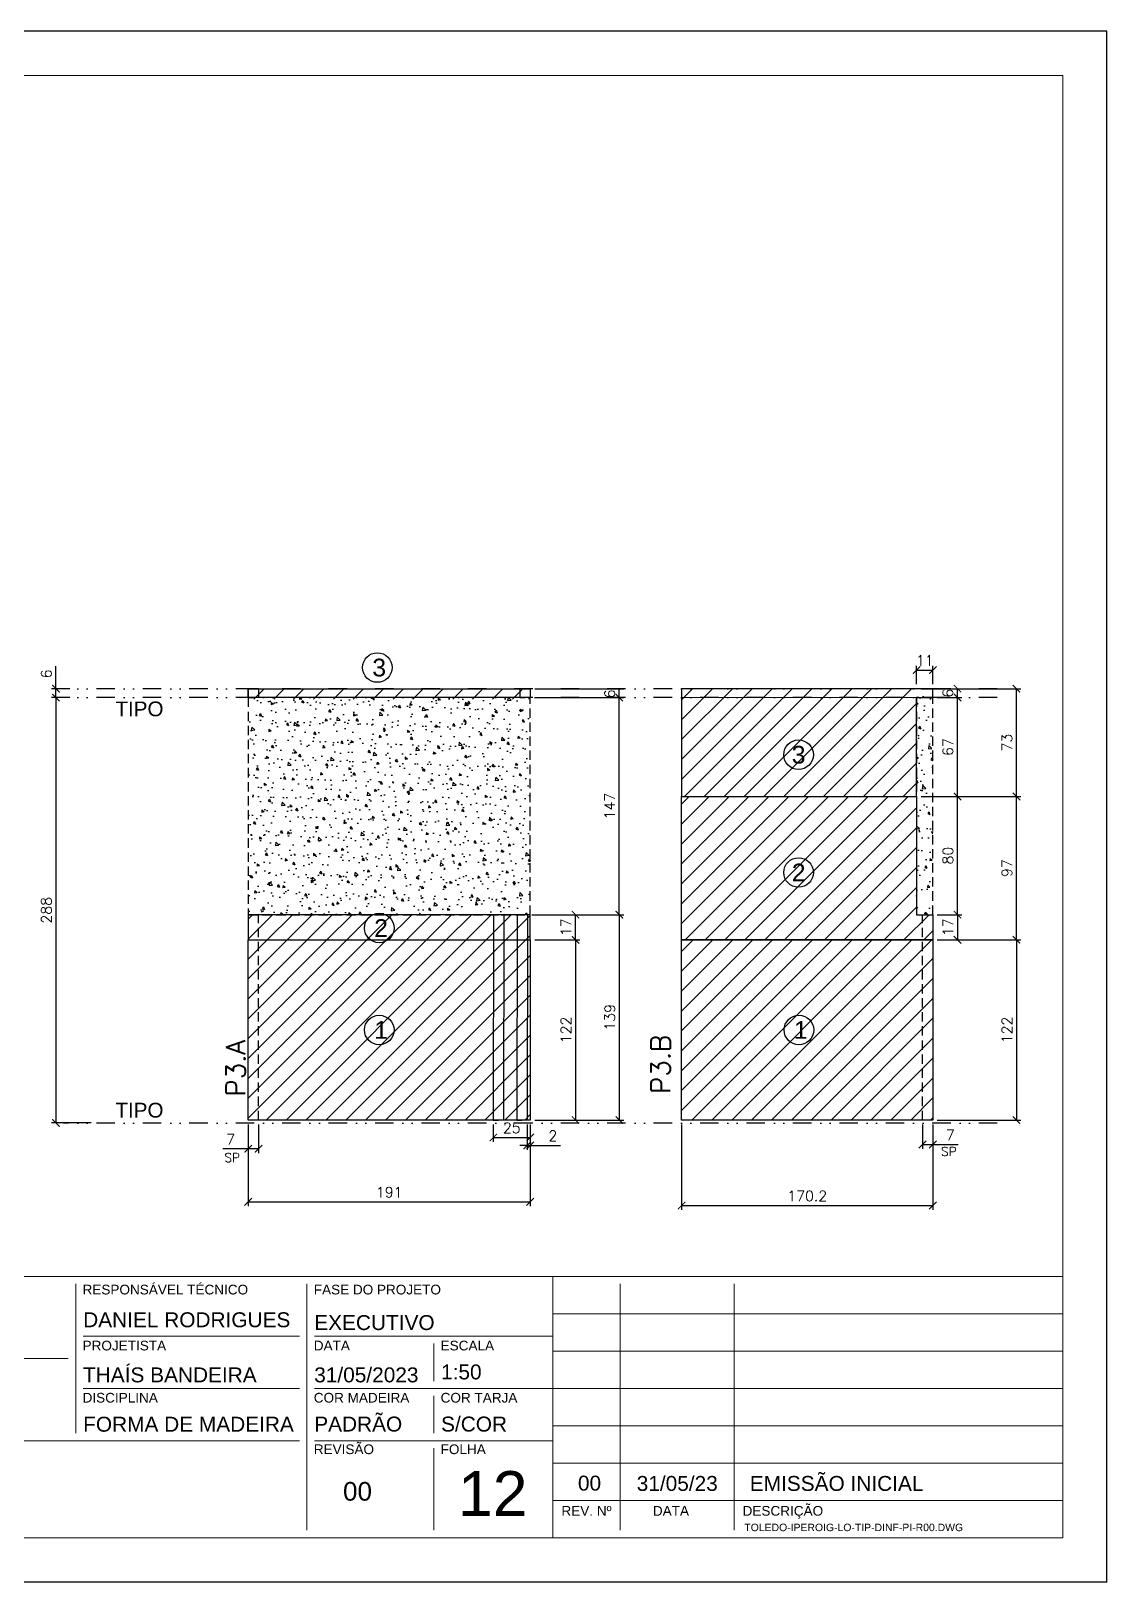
# Model space of a CAD drawing. Extents: x -23436 to 4767, y -3862 to 10024.
# Drawn here: x -19920 to -19191, y 5232 to 6282 of the extents above; entities that cross this region are included whole.
import ezdxf
from ezdxf.enums import TextEntityAlignment as Align

# ---------------------------------------------------------------- set-up
doc = ezdxf.new("R2010")
doc.units = 0
doc.header["$PDMODE"] = 2
doc.header["$PDSIZE"] = 10
doc.linetypes.add('DIVIDE2', pattern=[0.625, 0.25, -0.125, 0, -0.125, 0, -0.125])
doc.linetypes.add('HIDDEN', pattern=[9.525, 6.35, -3.175])
doc.layers.get('0').update_dxf_attribs({"lineweight": 13})
doc.layers.get('Defpoints').update_dxf_attribs({"lineweight": 13})
for name, color, linetype, lineweight in [('A-GENM', 7, 'Continuous', 18), ('cotas', 4, 'Continuous', 13), ('FOLHA MB', 7, 'Continuous', 13), ('N° FOLHA', 5, 'Continuous', 13), ('S-FNDN', 7, 'Continuous', 25), ('Texto Seção', 7, 'Continuous', 15)]:
    doc.layers.add(name, color=color, linetype=linetype, lineweight=lineweight)
for name, color, linetype in [('Concreto', 250, 'HIDDEN'), ('Cota', 4, 'Continuous'), ('MB Logo', 254, 'Continuous'), ('Nível', 160, 'Continuous'), ('Painéis', 30, 'Continuous'), ('Reaproveitamento', 252, 'Continuous'), ('Romaneio', 10, 'Continuous'), ('Sarr 7x7', 104, 'Continuous'), ('Sarrafo de Pressão', 42, 'HIDDEN'), ('Texto Nível', 251, 'Continuous')]:
    doc.layers.add(name, color=color, linetype=linetype)
doc.layers.add('Laje_Perimetro', color=7, linetype='Continuous', plot=False)
doc.styles.add('ARIAL', font='arial.ttf', dxfattribs={"oblique": 15, "height": 25})
doc.styles.add('MB_C01', font='arial.ttf', dxfattribs={"height": 1.3})
doc.styles.add('MB_C02', font='arial.ttf', dxfattribs={"height": 2})
doc.styles.add('MB_C03', font='arial.ttf', dxfattribs={"height": 2.5})
doc.styles.add('MB_C04', font='arial.ttf', dxfattribs={"height": 6})
doc.styles.add('REGUA-120', font='ROMANS.shx', dxfattribs={"height": 15})
doc.styles.add('ROMANS', font='romans.shx')
doc.dimstyles.new('Cota Paínel', dxfattribs={"dimtxt": 7, "dimasz": 5, "dimexe": 3, "dimexo": 3, "dimgap": 3, "dimtad": 1, "dimdec": 1, "dimzin": 12, "dimdsep": 46, "dimtxsty": 'ROMANS', "dimblk": 'ARCHTICK', "dimcen": 0, "dimclrd": 4, "dimclre": 4, "dimclrt": 1, "dimadec": 1, "dimazin": 3, "dimtfac": 1, "dimtdec": 1, "dimtmove": 0, "dimatfit": 3, "dimldrblk": 'OBLIQUE', "dimfxl": 0, "dimtolj": 1, "dimtzin": 12, "dimarcsym": 0})
doc.dimstyles.new('PAINEL', dxfattribs={"dimtxt": 7, "dimasz": 5, "dimexe": 3, "dimexo": 3, "dimgap": 3, "dimtad": 1, "dimdec": 1, "dimzin": 12, "dimdsep": 46, "dimtxsty": 'ROMANS', "dimblk": 'ARCHTICK', "dimcen": 0, "dimclrd": 4, "dimclre": 4, "dimclrt": 1, "dimadec": 1, "dimazin": 3, "dimtfac": 1, "dimtdec": 1, "dimtmove": 0, "dimatfit": 3, "dimldrblk": 'OBLIQUE', "dimfxl": 0, "dimtolj": 1, "dimtzin": 12, "dimarcsym": 0})
pattern_1 = [(45, (-4755.02, -1150), (-6.735192, 6.735192), [])]

# ---------------------------------------------------------------- blocks, each defined once
blk = doc.blocks.new('A$C169d8357')
at = {"layer": 'FOLHA MB', "color": 1}
for p, q in [((1109.8, 356.7), (70, 356.7)), ((786.6, 351.7), (786.6, 250.7)), ((943.1, 351.7), (943.1, 185)), ((1109.8, 356.7), (1109.8, 179.9)), ((1455, 356.7), (1109.8, 356.7)), ((1155.3, 185), (1155.3, 351.7)), ((1232.6, 351.7), (1232.6, 185)), ((1455, 331.5), (1109.8, 331.5)), ((938.1, 316.3), (791.6, 316.3)), ((1109.8, 316.3), (948.2, 316.3)), ((1029, 311.3), (1029, 286)), ((1455, 306.2), (1109.8, 306.2)), ((781.5, 301.2), (450.7, 301.2)), ((938.1, 281), (791.6, 281)), ((1109.8, 281), (948.2, 281)), ((1029, 275.9), (1029, 250.7)), ((1455, 281), (1109.8, 281)), ((1455, 255.7), (1109.8, 255.7)), ((938.1, 245.6), (450.7, 245.6)), ((1109.8, 245.6), (948.2, 245.6)), ((1029, 240.6), (1029, 185)), ((1455, 230.4), (1109.8, 230.4)), ((1455, 205.2), (1109.8, 205.2))]:
    blk.add_line(p, q, dxfattribs=at)
for points in [[(0, 1199.9), (0, 149.9), (1485, 149.9), (1485, 1199.9)], [(70, 1169.9), (70, 179.9), (1455, 179.9), (1455, 1169.9)]]:
    blk.add_lwpolyline(points, close=True, dxfattribs=at)
at = {"layer": 'FOLHA MB', "color": 6, "style": 'MB_C01'}
for s, height, p in [('RESPONSÁVEL TÉCNICO', 6.566, (791.2, 344.6)), ('FASE DO PROJETO', 6.566, (947.8, 344.6)), ('PROJETISTA', 6.57, (791.2, 306.7)), ('DATA', 6.57, (947.8, 306.7)), ('ESCALA', 6.57, (1033.7, 306.7)), ('DISCIPLINA', 6.57, (791.2, 271.4)), ('COR MADEIRA', 6.566, (947.8, 271.4)), ('COR TARJA', 6.57, (1033.7, 271.4)), ('REVISÃO', 6.57, (947.8, 236.5)), ('FOLHA', 6.57, (1033.7, 236.5))]:
    blk.add_text(s, height=height, dxfattribs=at).set_placement(p)
at = {"layer": 'FOLHA MB', "color": 5}
for s, height, style, p in [('DANIEL RODRIGUES', 10.102, 'MB_C02', (791.6, 322.4)), ('EXECUTIVO', 10.1, 'MB_C02', (948.1, 320.5)), ('THAÍS BANDEIRA', 10.102, 'MB_C02', (791.5, 285.1)), ('31/05/2023', 10.1, 'MB_C02', (948.1, 285.1)), ('1:50', 10.1, 'MB_C02', (1034, 287.1)), ('PADRÃO', 10.1, 'MB_C02', (948.1, 251.8)), ('FORMA DE MADEIRA', 10.102, 'MB_C02', (791.6, 251.7)), ('S/COR', 10.1, 'MB_C02', (1034, 251.8)), ('00', 10.1, 'MB_C02', (1126.7, 211.8)), ('31/05/23', 10.1, 'MB_C02', (1166.5, 211.6)), ('EMISSÃO INICIAL', 10.102, 'MB_C02', (1243.1, 211.6)), ('00', 12.63, 'MB_C03', (967.6, 205))]:
    blk.add_text(s, height=height, dxfattribs=dict(at, style=style)).set_placement(p)
at = {"layer": 'FOLHA MB', "color": 6, "style": 'MB_C01'}
for s, p in [('REV. Nº', (1132.5, 198.1)), ('DATA', (1189.7, 198.1)), ('DESCRIÇÃO', (1265.5, 198.1))]:
    blk.add_text(s, height=6.57, dxfattribs=at).set_placement(p, align=Align.MIDDLE_CENTER)
at = {"layer": 'FOLHA MB', "insert": (1239.4, 189.4), "char_height": 5.051, "width": 210.818, "attachment_point": 1, "style": 'MB_C04'}
blk.add_mtext('TOLEDO-IPEROIG-LO-TIP-DINF-PI-R00.DWG', dxfattribs=at)
blk = doc.blocks.new('_ArchTick')
at = {"color": 0, "linetype": 'ByBlock', "const_width": 0.15}
blk.add_lwpolyline([(-0.5, -0.5), (0.5, 0.5)], dxfattribs=at)
blk = doc.blocks.new('*D3816')
at = {"layer": 'Cota', "color": 4, "lineweight": -2, "transparency": 16777216}
for p, q in [((-19773, 5542), (-19773, 5522.5)), ((-19766, 5542), (-19766, 5522.5)), ((-19773, 5525.5), (-19790.2, 5525.5)), ((-19766, 5525.5), (-19773, 5525.5))]:
    blk.add_line(p, q, dxfattribs=at)
at = {"layer": 'Defpoints', "color": 0, "transparency": 16777216}
for p in [(-19773, 5545), (-19766, 5545), (-19773, 5525.5)]:
    blk.add_point(p, dxfattribs=at)
at = {"layer": 'Cota', "color": 4, "lineweight": -2, "transparency": 16777216, "xscale": 5, "yscale": 5, "zscale": 5, "rotation": 180}
blk.add_blockref('_ArchTick', (-19773, 5525.5), dxfattribs=at)
at = {"layer": 'Cota', "color": 4, "lineweight": -2, "transparency": 16777216, "xscale": 5, "yscale": 5, "zscale": 5}
blk.add_blockref('_ArchTick', (-19766, 5525.5), dxfattribs=at)
at = {"layer": 'Cota', "color": 1, "transparency": 16777216, "insert": (-19784.9, 5532), "char_height": 7, "attachment_point": 5, "style": 'ROMANS'}
blk.add_mtext('\\A1;7', dxfattribs=at)
blk = doc.blocks.new('_OBLIQUE')
at = {"color": 0, "linetype": 'ByBlock', "lineweight": -2}
for p, q in [((0, 0), (-1, 0)), ((-0.5, -0.5), (0.5, 0.5))]:
    blk.add_line(p, q, dxfattribs=at)
blk = doc.blocks.new('*D3817')
at = {"layer": 'Cota', "color": 4, "lineweight": -2, "transparency": 16777216}
for p, q in [((-19579, 5667), (-19548.3, 5667)), ((-19551.3, 5667), (-19551.3, 5545)), ((-19579, 5545), (-19548.3, 5545))]:
    blk.add_line(p, q, dxfattribs=at)
at = {"layer": 'Defpoints', "color": 0, "transparency": 16777216}
for p in [(-19582, 5667), (-19582, 5545), (-19551.3, 5545)]:
    blk.add_point(p, dxfattribs=at)
at = {"layer": 'Cota', "color": 4, "lineweight": -2, "transparency": 16777216, "xscale": 5, "yscale": 5, "zscale": 5}
for p, rotation in [((-19551.3, 5667), 90), ((-19551.3, 5545), 270)]:
    blk.add_blockref('_ArchTick', p, dxfattribs=dict(at, rotation=rotation))
at = {"layer": 'Cota', "color": 1, "transparency": 16777216, "insert": (-19557.8, 5606), "char_height": 7, "attachment_point": 5, "rotation": 90, "style": 'ROMANS'}
blk.add_mtext('\\A1;122', dxfattribs=at)
blk = doc.blocks.new('*D3818')
at = {"layer": 'Cota', "color": 4, "lineweight": -2, "transparency": 16777216}
for p, q in [((-19773, 5542), (-19773, 5486.6)), ((-19582, 5542), (-19582, 5486.6)), ((-19773, 5489.6), (-19582, 5489.6))]:
    blk.add_line(p, q, dxfattribs=at)
at = {"layer": 'Defpoints', "color": 0, "transparency": 16777216}
for p in [(-19773, 5545), (-19582, 5545), (-19582, 5489.6)]:
    blk.add_point(p, dxfattribs=at)
at = {"layer": 'Cota', "color": 4, "lineweight": -2, "transparency": 16777216, "xscale": 5, "yscale": 5, "zscale": 5, "rotation": 180}
blk.add_blockref('_ArchTick', (-19773, 5489.6), dxfattribs=at)
at = {"layer": 'Cota', "color": 4, "lineweight": -2, "transparency": 16777216, "xscale": 5, "yscale": 5, "zscale": 5}
blk.add_blockref('_ArchTick', (-19582, 5489.6), dxfattribs=at)
at = {"layer": 'Cota', "color": 1, "transparency": 16777216, "insert": (-19677.5, 5496.1), "char_height": 7, "attachment_point": 5, "style": 'ROMANS'}
blk.add_mtext('\\A1;191', dxfattribs=at)
blk = doc.blocks.new('*D3819')
at = {"layer": 'Defpoints', "color": 0, "transparency": 16777216}
for p in [(-19584, 5545), (-19582, 5545), (-19582, 5527.8)]:
    blk.add_point(p, dxfattribs=at)
at = {"layer": 'S-FNDN', "color": 4, "lineweight": -2, "transparency": 16777216}
for p, q in [((-19584, 5542), (-19584, 5524.8)), ((-19582, 5542), (-19582, 5524.8)), ((-19584, 5527.8), (-19589, 5527.8)), ((-19584, 5527.8), (-19582, 5527.8)), ((-19582, 5527.8), (-19561.4, 5527.8))]:
    blk.add_line(p, q, dxfattribs=at)
at = {"layer": 'S-FNDN', "color": 4, "lineweight": -2, "transparency": 16777216, "xscale": 5, "yscale": 5, "zscale": 5}
blk.add_blockref('_ArchTick', (-19584, 5527.8), dxfattribs=at)
at = {"layer": 'S-FNDN', "color": 4, "lineweight": -2, "transparency": 16777216, "xscale": 5, "yscale": 5, "zscale": 5, "rotation": 180}
blk.add_blockref('_ArchTick', (-19582, 5527.8), dxfattribs=at)
at = {"layer": 'S-FNDN', "color": 1, "transparency": 16777216, "insert": (-19566.7, 5534.3), "char_height": 7, "attachment_point": 5, "style": 'ROMANS'}
blk.add_mtext('\\A1;2', dxfattribs=at)
blk = doc.blocks.new('*D3820')
at = {"layer": 'Defpoints', "color": 0, "transparency": 16777216}
for p in [(-19607, 5545), (-19582, 5545), (-19582, 5533.2)]:
    blk.add_point(p, dxfattribs=at)
at = {"layer": 'S-FNDN', "color": 4, "lineweight": -2, "transparency": 16777216}
for p, q in [((-19607, 5542), (-19607, 5530.2)), ((-19582, 5542), (-19582, 5530.2)), ((-19607, 5533.2), (-19582, 5533.2))]:
    blk.add_line(p, q, dxfattribs=at)
at = {"layer": 'S-FNDN', "color": 4, "lineweight": -2, "transparency": 16777216, "xscale": 5, "yscale": 5, "zscale": 5, "rotation": 180}
blk.add_blockref('_ArchTick', (-19607, 5533.2), dxfattribs=at)
at = {"layer": 'S-FNDN', "color": 4, "lineweight": -2, "transparency": 16777216, "xscale": 5, "yscale": 5, "zscale": 5}
blk.add_blockref('_ArchTick', (-19582, 5533.2), dxfattribs=at)
at = {"layer": 'S-FNDN', "color": 1, "transparency": 16777216, "insert": (-19594.5, 5539.7), "char_height": 7, "attachment_point": 5, "style": 'ROMANS'}
blk.add_mtext('\\A1;25', dxfattribs=at)
blk = doc.blocks.new('*D3821')
at = {"layer": 'Cota', "color": 4, "lineweight": -2, "transparency": 16777216}
for p, q in [((-19579.1, 5831), (-19518.7, 5831)), ((-19579, 5837), (-19518.7, 5837)), ((-19521.7, 5831), (-19521.7, 5837))]:
    blk.add_line(p, q, dxfattribs=at)
at = {"layer": 'Defpoints', "color": 0, "transparency": 16777216}
for p in [(-19582.1, 5831), (-19582, 5837), (-19521.7, 5837)]:
    blk.add_point(p, dxfattribs=at)
at = {"layer": 'Cota', "color": 1, "transparency": 16777216, "insert": (-19528.2, 5833.5), "char_height": 7, "attachment_point": 5, "rotation": 90, "style": 'ROMANS'}
blk.add_mtext('\\A1;6', dxfattribs=at)
blk = doc.blocks.new('*D3910')
at = {"layer": 'Cota', "color": 4, "lineweight": -2, "transparency": 16777216}
for p, q in [((-19581, 5684), (-19548.3, 5684)), ((-19551.3, 5667), (-19551.3, 5684)), ((-19579, 5667), (-19548.3, 5667))]:
    blk.add_line(p, q, dxfattribs=at)
at = {"layer": 'Defpoints', "color": 0, "transparency": 16777216}
for p in [(-19584, 5684), (-19551.3, 5684), (-19582, 5667)]:
    blk.add_point(p, dxfattribs=at)
at = {"layer": 'Cota', "color": 4, "lineweight": -2, "transparency": 16777216, "xscale": 5, "yscale": 5, "zscale": 5}
for p, rotation in [((-19551.3, 5684), 90), ((-19551.3, 5667), 270)]:
    blk.add_blockref('_ArchTick', p, dxfattribs=dict(at, rotation=rotation))
at = {"layer": 'Cota', "color": 1, "transparency": 16777216, "insert": (-19557.8, 5675.5), "char_height": 7, "attachment_point": 5, "rotation": 90, "style": 'ROMANS'}
blk.add_mtext('\\A1;17', dxfattribs=at)
blk = doc.blocks.new('*D3911')
at = {"layer": 'Cota', "color": 4, "lineweight": -2, "transparency": 16777216}
for p, q in [((-19579.1, 5831), (-19518.7, 5831)), ((-19521.7, 5684), (-19521.7, 5831)), ((-19579, 5684), (-19518.7, 5684))]:
    blk.add_line(p, q, dxfattribs=at)
at = {"layer": 'Defpoints', "color": 0, "transparency": 16777216}
for p in [(-19582.1, 5831), (-19521.7, 5831), (-19582, 5684)]:
    blk.add_point(p, dxfattribs=at)
at = {"layer": 'Cota', "color": 4, "lineweight": -2, "transparency": 16777216, "xscale": 5, "yscale": 5, "zscale": 5}
for p, rotation in [((-19521.7, 5831), 90), ((-19521.7, 5684), 270)]:
    blk.add_blockref('_ArchTick', p, dxfattribs=dict(at, rotation=rotation))
at = {"layer": 'Cota', "color": 1, "transparency": 16777216, "insert": (-19528.2, 5757.5), "char_height": 7, "attachment_point": 5, "rotation": 90, "style": 'ROMANS'}
blk.add_mtext('\\A1;147', dxfattribs=at)
blk = doc.blocks.new('*D3912')
at = {"layer": 'Cota', "color": 4, "lineweight": -2, "transparency": 16777216}
for p, q in [((-19581, 5684), (-19518.6, 5684)), ((-19521.6, 5545), (-19521.6, 5684)), ((-19579, 5545), (-19518.6, 5545))]:
    blk.add_line(p, q, dxfattribs=at)
at = {"layer": 'Defpoints', "color": 0, "transparency": 16777216}
for p in [(-19584, 5684), (-19521.6, 5684), (-19582, 5545)]:
    blk.add_point(p, dxfattribs=at)
at = {"layer": 'Cota', "color": 4, "lineweight": -2, "transparency": 16777216, "xscale": 5, "yscale": 5, "zscale": 5}
for p, rotation in [((-19521.6, 5684), 90), ((-19521.6, 5545), 270)]:
    blk.add_blockref('_ArchTick', p, dxfattribs=dict(at, rotation=rotation))
at = {"layer": 'Cota', "color": 1, "transparency": 16777216, "insert": (-19528.1, 5614.5), "char_height": 7, "attachment_point": 5, "rotation": 90, "style": 'ROMANS'}
blk.add_mtext('\\A1;139', dxfattribs=at)
blk = doc.blocks.new('*D3915')
at = {"layer": 'Cota', "color": 4, "lineweight": -2, "transparency": 16777216}
for p, q in [((-19479.5, 5542), (-19479.5, 5484.1)), ((-19309.3, 5542), (-19309.3, 5484.1)), ((-19479.5, 5487.1), (-19309.3, 5487.1))]:
    blk.add_line(p, q, dxfattribs=at)
at = {"layer": 'Defpoints', "color": 0, "transparency": 16777216}
for p in [(-19479.5, 5545), (-19309.3, 5545), (-19309.3, 5487.1)]:
    blk.add_point(p, dxfattribs=at)
at = {"layer": 'Cota', "color": 4, "lineweight": -2, "transparency": 16777216, "xscale": 5, "yscale": 5, "zscale": 5, "rotation": 180}
blk.add_blockref('_ArchTick', (-19479.5, 5487.1), dxfattribs=at)
at = {"layer": 'Cota', "color": 4, "lineweight": -2, "transparency": 16777216, "xscale": 5, "yscale": 5, "zscale": 5}
blk.add_blockref('_ArchTick', (-19309.3, 5487.1), dxfattribs=at)
at = {"layer": 'Cota', "color": 1, "transparency": 16777216, "insert": (-19394.4, 5493.6), "char_height": 7, "attachment_point": 5, "style": 'ROMANS'}
blk.add_mtext('\\A1;170.2', dxfattribs=at)
blk = doc.blocks.new('*D3916')
at = {"layer": 'Cota', "color": 4, "lineweight": -2, "transparency": 16777216}
for p, q in [((-19306.3, 5667), (-19249.7, 5667)), ((-19252.7, 5667), (-19252.7, 5545)), ((-19306.3, 5545), (-19249.7, 5545))]:
    blk.add_line(p, q, dxfattribs=at)
at = {"layer": 'Defpoints', "color": 0, "transparency": 16777216}
for p in [(-19309.3, 5667), (-19309.3, 5545), (-19252.7, 5545)]:
    blk.add_point(p, dxfattribs=at)
at = {"layer": 'Cota', "color": 4, "lineweight": -2, "transparency": 16777216, "xscale": 5, "yscale": 5, "zscale": 5}
for p, rotation in [((-19252.7, 5667), 90), ((-19252.7, 5545), 270)]:
    blk.add_blockref('_ArchTick', p, dxfattribs=dict(at, rotation=rotation))
at = {"layer": 'Cota', "color": 1, "transparency": 16777216, "insert": (-19259.2, 5606), "char_height": 7, "attachment_point": 5, "rotation": 90, "style": 'ROMANS'}
blk.add_mtext('\\A1;122', dxfattribs=at)
blk = doc.blocks.new('*D3917')
at = {"layer": 'Cota', "color": 4, "lineweight": -2, "transparency": 16777216}
for p, q in [((-19317.3, 5837), (-19249.7, 5837)), ((-19252.7, 5764), (-19252.7, 5837)), ((-19317.3, 5764), (-19249.7, 5764))]:
    blk.add_line(p, q, dxfattribs=at)
at = {"layer": 'Defpoints', "color": 0, "transparency": 16777216}
for p in [(-19320.3, 5837), (-19252.7, 5837), (-19320.3, 5764)]:
    blk.add_point(p, dxfattribs=at)
at = {"layer": 'Cota', "color": 4, "lineweight": -2, "transparency": 16777216, "xscale": 5, "yscale": 5, "zscale": 5}
for p, rotation in [((-19252.7, 5837), 90), ((-19252.7, 5764), 270)]:
    blk.add_blockref('_ArchTick', p, dxfattribs=dict(at, rotation=rotation))
at = {"layer": 'Cota', "color": 1, "transparency": 16777216, "insert": (-19259.2, 5800.5), "char_height": 7, "attachment_point": 5, "rotation": 90, "style": 'ROMANS'}
blk.add_mtext('\\A1;73', dxfattribs=at)
blk = doc.blocks.new('*D3918')
at = {"layer": 'Cota', "color": 4, "lineweight": -2, "transparency": 16777216}
for p, q in [((-19316.3, 5542), (-19316.3, 5525.4)), ((-19309.3, 5542), (-19309.3, 5525.4)), ((-19316.3, 5528.4), (-19309.3, 5528.4)), ((-19309.3, 5528.4), (-19292.1, 5528.4))]:
    blk.add_line(p, q, dxfattribs=at)
at = {"layer": 'Defpoints', "color": 0, "transparency": 16777216}
for p in [(-19316.3, 5545), (-19309.3, 5545), (-19309.3, 5528.4)]:
    blk.add_point(p, dxfattribs=at)
at = {"layer": 'Cota', "color": 4, "lineweight": -2, "transparency": 16777216, "xscale": 5, "yscale": 5, "zscale": 5, "rotation": 180}
blk.add_blockref('_ArchTick', (-19316.3, 5528.4), dxfattribs=at)
at = {"layer": 'Cota', "color": 4, "lineweight": -2, "transparency": 16777216, "xscale": 5, "yscale": 5, "zscale": 5}
blk.add_blockref('_ArchTick', (-19309.3, 5528.4), dxfattribs=at)
at = {"layer": 'Cota', "color": 1, "transparency": 16777216, "insert": (-19297.5, 5534.9), "char_height": 7, "attachment_point": 5, "style": 'ROMANS'}
blk.add_mtext('\\A1;7', dxfattribs=at)
blk = doc.blocks.new('*D3919')
at = {"layer": 'Cota', "color": 4, "lineweight": -2, "transparency": 16777216}
for p, q in [((-19317.3, 5764), (-19249.7, 5764)), ((-19252.7, 5667), (-19252.7, 5764)), ((-19306.3, 5667), (-19249.7, 5667))]:
    blk.add_line(p, q, dxfattribs=at)
at = {"layer": 'Defpoints', "color": 0, "transparency": 16777216}
for p in [(-19320.3, 5764), (-19252.7, 5764), (-19309.3, 5667)]:
    blk.add_point(p, dxfattribs=at)
at = {"layer": 'Cota', "color": 4, "lineweight": -2, "transparency": 16777216, "xscale": 5, "yscale": 5, "zscale": 5}
for p, rotation in [((-19252.7, 5764), 90), ((-19252.7, 5667), 270)]:
    blk.add_blockref('_ArchTick', p, dxfattribs=dict(at, rotation=rotation))
at = {"layer": 'Cota', "color": 1, "transparency": 16777216, "insert": (-19259.2, 5715.5), "char_height": 7, "attachment_point": 5, "rotation": 90, "style": 'ROMANS'}
blk.add_mtext('\\A1;97', dxfattribs=at)
blk = doc.blocks.new('*D3920')
at = {"layer": 'Cota', "color": 4, "lineweight": -2, "transparency": 16777216}
for p, q in [((-19320.3, 5840), (-19320.3, 5852.6)), ((-19320.3, 5849.6), (-19309.3, 5849.6)), ((-19309.3, 5840), (-19309.3, 5852.6))]:
    blk.add_line(p, q, dxfattribs=at)
at = {"layer": 'Defpoints', "color": 0, "transparency": 16777216}
for p in [(-19309.3, 5849.6), (-19320.3, 5837), (-19309.3, 5837)]:
    blk.add_point(p, dxfattribs=at)
at = {"layer": 'Cota', "color": 4, "lineweight": -2, "transparency": 16777216, "xscale": 5, "yscale": 5, "zscale": 5, "rotation": 180}
blk.add_blockref('_ArchTick', (-19320.3, 5849.6), dxfattribs=at)
at = {"layer": 'Cota', "color": 4, "lineweight": -2, "transparency": 16777216, "xscale": 5, "yscale": 5, "zscale": 5}
blk.add_blockref('_ArchTick', (-19309.3, 5849.6), dxfattribs=at)
at = {"layer": 'Cota', "color": 1, "transparency": 16777216, "insert": (-19314.8, 5856.1), "char_height": 7, "attachment_point": 5, "style": 'ROMANS'}
blk.add_mtext('\\A1;11', dxfattribs=at)
blk = doc.blocks.new('*D3922')
at = {"layer": 'A-GENM', "color": 4, "lineweight": -2, "transparency": 16777216}
for p, q in [((-19306.3, 5837), (-19289.6, 5837)), ((-19306.3, 5831), (-19289.6, 5831)), ((-19292.6, 5831), (-19292.6, 5837))]:
    blk.add_line(p, q, dxfattribs=at)
at = {"layer": 'Defpoints', "color": 0, "transparency": 16777216}
for p in [(-19309.3, 5837), (-19309.3, 5831), (-19292.6, 5837)]:
    blk.add_point(p, dxfattribs=at)
at = {"layer": 'A-GENM', "color": 4, "lineweight": -2, "transparency": 16777216, "xscale": 5, "yscale": 5, "zscale": 5}
for p, rotation in [((-19292.6, 5837), 90), ((-19292.6, 5831), 270)]:
    blk.add_blockref('_ArchTick', p, dxfattribs=dict(at, rotation=rotation))
at = {"layer": 'A-GENM', "color": 1, "transparency": 16777216, "insert": (-19299.1, 5834), "char_height": 7, "attachment_point": 5, "rotation": 90, "style": 'ROMANS'}
blk.add_mtext('\\A1;6', dxfattribs=at)
blk = doc.blocks.new('*D3887')
at = {"layer": 'cotas', "color": 4, "lineweight": -2, "transparency": 16777216}
for p, q in [((-19893.9, 5831), (-19906.2, 5831)), ((-19903.2, 5831), (-19903.2, 5543)), ((-19879.3, 5543), (-19906.2, 5543))]:
    blk.add_line(p, q, dxfattribs=at)
at = {"layer": 'Defpoints', "color": 0, "transparency": 16777216}
for p in [(-19890.9, 5831), (-19903.2, 5543), (-19876.3, 5543)]:
    blk.add_point(p, dxfattribs=at)
at = {"layer": 'cotas', "color": 4, "lineweight": -2, "transparency": 16777216, "xscale": 5, "yscale": 5, "zscale": 5}
for p, rotation in [((-19903.2, 5831), 90), ((-19903.2, 5543), 270)]:
    blk.add_blockref('_ArchTick', p, dxfattribs=dict(at, rotation=rotation))
at = {"layer": 'cotas', "color": 1, "transparency": 16777216, "insert": (-19909.7, 5687), "char_height": 7, "attachment_point": 5, "rotation": 90, "style": 'ROMANS'}
blk.add_mtext('\\A1;288', dxfattribs=at)
blk = doc.blocks.new('*D5045')
at = {"layer": 'cotas', "color": 4, "lineweight": -2, "transparency": 16777216}
for p, q in [((-19903.2, 5837), (-19903.2, 5852.3)), ((-19893.9, 5837), (-19906.2, 5837)), ((-19893.9, 5831), (-19906.2, 5831)), ((-19903.2, 5831), (-19903.2, 5837))]:
    blk.add_line(p, q, dxfattribs=at)
at = {"layer": 'Defpoints', "color": 0, "transparency": 16777216}
for p in [(-19903.2, 5837), (-19890.9, 5837), (-19890.9, 5831)]:
    blk.add_point(p, dxfattribs=at)
at = {"layer": 'cotas', "color": 4, "lineweight": -2, "transparency": 16777216, "xscale": 5, "yscale": 5, "zscale": 5}
for p, rotation in [((-19903.2, 5837), 90), ((-19903.2, 5831), 270)]:
    blk.add_blockref('_ArchTick', p, dxfattribs=dict(at, rotation=rotation))
at = {"layer": 'cotas', "color": 1, "transparency": 16777216, "insert": (-19909.7, 5847.1), "char_height": 7, "attachment_point": 5, "rotation": 90, "style": 'ROMANS'}
blk.add_mtext('\\A1;6', dxfattribs=at)
blk = doc.blocks.new('*D5046')
at = {"layer": 'cotas', "color": 4, "lineweight": -2, "transparency": 16777216}
for p, q in [((-19306.3, 5684), (-19289.6, 5684)), ((-19292.6, 5684), (-19292.6, 5667)), ((-19306.3, 5667), (-19289.6, 5667))]:
    blk.add_line(p, q, dxfattribs=at)
at = {"layer": 'Defpoints', "color": 0, "transparency": 16777216}
for p in [(-19309.3, 5684), (-19309.3, 5667), (-19292.6, 5667)]:
    blk.add_point(p, dxfattribs=at)
at = {"layer": 'cotas', "color": 4, "lineweight": -2, "transparency": 16777216, "xscale": 5, "yscale": 5, "zscale": 5}
for p, rotation in [((-19292.6, 5684), 90), ((-19292.6, 5667), 270)]:
    blk.add_blockref('_ArchTick', p, dxfattribs=dict(at, rotation=rotation))
at = {"layer": 'cotas', "color": 1, "transparency": 16777216, "insert": (-19299.1, 5675.5), "char_height": 7, "attachment_point": 5, "rotation": 90, "style": 'ROMANS'}
blk.add_mtext('\\A1;17', dxfattribs=at)
blk = doc.blocks.new('*D5467')
at = {"layer": 'cotas', "color": 4, "lineweight": -2, "transparency": 16777216}
for p, q in [((-19317.3, 5764), (-19289.6, 5764)), ((-19292.6, 5684), (-19292.6, 5764)), ((-19306.3, 5684), (-19289.6, 5684))]:
    blk.add_line(p, q, dxfattribs=at)
at = {"layer": 'Defpoints', "color": 0, "transparency": 16777216}
for p in [(-19320.3, 5764), (-19292.6, 5764), (-19309.3, 5684)]:
    blk.add_point(p, dxfattribs=at)
at = {"layer": 'cotas', "color": 4, "lineweight": -2, "transparency": 16777216, "xscale": 5, "yscale": 5, "zscale": 5}
for p, rotation in [((-19292.6, 5764), 90), ((-19292.6, 5684), 270)]:
    blk.add_blockref('_ArchTick', p, dxfattribs=dict(at, rotation=rotation))
at = {"layer": 'cotas', "color": 1, "transparency": 16777216, "insert": (-19299.1, 5724), "char_height": 7, "attachment_point": 5, "rotation": 90, "style": 'ROMANS'}
blk.add_mtext('\\A1;80', dxfattribs=at)
blk = doc.blocks.new('*D5468')
at = {"layer": 'cotas', "color": 4, "lineweight": -2, "transparency": 16777216}
for p, q in [((-19306.3, 5831), (-19289.6, 5831)), ((-19292.6, 5764), (-19292.6, 5831)), ((-19317.3, 5764), (-19289.6, 5764))]:
    blk.add_line(p, q, dxfattribs=at)
at = {"layer": 'Defpoints', "color": 0, "transparency": 16777216}
for p in [(-19309.3, 5831), (-19292.6, 5831), (-19320.3, 5764)]:
    blk.add_point(p, dxfattribs=at)
at = {"layer": 'cotas', "color": 4, "lineweight": -2, "transparency": 16777216, "xscale": 5, "yscale": 5, "zscale": 5}
for p, rotation in [((-19292.6, 5831), 90), ((-19292.6, 5764), 270)]:
    blk.add_blockref('_ArchTick', p, dxfattribs=dict(at, rotation=rotation))
at = {"layer": 'cotas', "color": 1, "transparency": 16777216, "insert": (-19299.1, 5797.5), "char_height": 7, "attachment_point": 5, "rotation": 90, "style": 'ROMANS'}
blk.add_mtext('\\A1;67', dxfattribs=at)

msp = doc.modelspace()

# ---------------------------------------------------------------- hatches: boundary and pattern name
at = {"layer": 'Concreto'}
h = msp.add_hatch(dxfattribs=at)
h.set_pattern_fill('AR-CONC', color=256, scale=0.1, angle=-90)
h.set_pattern_definition([(320, (-4761.961, 15010.896), (-1.593909, -18.218467), [1.905, -20.955]), (265, (-4761.961, 15010.896), (19.105685, 3.524342), [1.524, -16.764058]), (10.45144, (-4762.094, 15009.378), (17.511775, -14.694125), [1.619, -17.809024]), (316.1842, (-4756.88, 15010.896), (-4.204233, -27.107904), [2.8575, -31.4325]), (6.63556, (-4757.231, 15008.637), (24.742612, -23.740413), [2.428502, -26.71356]), (261.18415, (-4756.88, 15010.896), (24.742612, -23.740413), [2.285997, -25.145973]), (291, (-4758.151, 15008.356), (-10.22652, -15.161439), [1.905, -20.955]), (236, (-4758.151, 15008.356), (18.418797, -6.180203), [1.524, -16.764]), (341.45145, (-4759.003, 15007.093), (8.192277, -21.341642), [1.619, -17.808994]), (307.5, (-4761.961, 15010.896), (8.455504, -0.3088603), [0, -16.5608, 0, -17.018, 0, -16.8275]), (277.5, (-4761.961, 15010.896), (10.0180575, -6.6819663), [0, -9.7028, 0, -16.1798, 0, -6.4135]), (237.5, (-4761.961, 15016.56), (-0.5728744, -13.5590595), [0, -6.35, 0, -19.812, 0, -26.289]), (227.5, (-4761.961, 15019.1), (2.542649, -14.812918), [0, -8.255, 0, -13.1572, 0, -18.669])])
h.paths.add_polyline_path([(-19773.043, 5683.972), (-19582.043, 5683.972), (-19582.043, 5830.972), (-19773.043, 5830.972)])
h = msp.add_hatch(dxfattribs=at)
h.set_pattern_fill('AR-CONC', color=256, scale=0.1, angle=-90)
h.set_pattern_definition([(320, (-1591.66, 14887.896), (-1.593909, -18.218467), [1.905, -20.955]), (265, (-1591.66, 14887.896), (19.105685, 3.524342), [1.524, -16.764058]), (10.45144, (-1591.793, 14886.378), (17.511775, -14.694125), [1.619001, -17.809024]), (316.1842, (-1586.58, 14887.896), (-4.204233, -27.107904), [2.8575, -31.4325]), (6.63556, (-1586.93, 14885.637), (24.742612, -23.740413), [2.428502, -26.71356]), (261.18415, (-1586.58, 14887.896), (24.742612, -23.740413), [2.285997, -25.145973]), (291, (-1587.85, 14885.356), (-10.22652, -15.161439), [1.905, -20.955]), (236, (-1587.85, 14885.356), (18.418797, -6.180203), [1.524, -16.764]), (341.45145, (-1588.703, 14884.093), (8.192277, -21.341642), [1.619001, -17.808994]), (307.5, (-1591.6606, 14887.896), (8.4555039, -0.3088603), [0, -16.5608, 0, -17.018, 0, -16.8275]), (277.5, (-1591.661, 14887.896), (10.0180575, -6.6819663), [0, -9.7028, 0, -16.1798, 0, -6.4135]), (237.5, (-1591.6606, 14893.56), (-0.5728744, -13.5590595), [0, -6.35, 0, -19.812, 0, -26.289]), (227.5, (-1591.661, 14896.1), (2.542649, -14.812918), [0, -8.255, 0, -13.1572, 0, -18.669])])
h.paths.add_polyline_path([(-19320.303, 5683.972), (-19309.303, 5683.972), (-19309.303, 5833.972), (-19320.303, 5833.972)])
at = {"layer": 'Reaproveitamento'}
h = msp.add_hatch(dxfattribs=at)
h.set_pattern_fill('ANSI31', color=256, scale=3, style=0)
h.set_pattern_definition([(45, (-4755.1, -1180), (-6.735192, 6.735192), [])])
h.paths.add_polyline_path([(-19773.043, 5836.972), (-19582.043, 5836.972), (-19582.043, 5829.972), (-19773.043, 5829.972)])
h = msp.add_hatch(dxfattribs=at)
h.set_pattern_fill('ANSI31', color=256, scale=3, style=0)
h.set_pattern_definition([(45, (0.339, 3419.944), (-6.735192, 6.735192), [])])
h.paths.add_polyline_path([(-19320.303, 5764.005), (-19320.303, 5836.972), (-19479.503, 5836.972), (-19479.503, 5764.005)])
h = msp.add_hatch(dxfattribs=at)
h.set_pattern_fill('ANSI31', color=256, scale=3, style=0)
h.set_pattern_definition([(45, (-17942.374, -1150), (-6.735192, 6.735192), [])])
h.paths.add_polyline_path([(-19479.503, 5666.972), (-19479.503, 5764.005), (-19320.303, 5764.005), (-19320.303, 5683.972), (-19309.303, 5683.972), (-19309.303, 5666.972)])
h = msp.add_hatch(dxfattribs=at)
h.set_pattern_fill('ANSI31', color=256, scale=3, style=0)
h.set_pattern_definition(pattern_1)
h.paths.add_polyline_path([(-19773.043, 5666.972), (-19582.043, 5666.972), (-19582.043, 5683.972), (-19773.043, 5683.972)])
h = msp.add_hatch(dxfattribs=at)
h.set_pattern_fill('ANSI31', color=256, scale=3, style=0)
h.set_pattern_definition(pattern_1)
h.paths.add_polyline_path([(-19582.043, 5544.972), (-19773.043, 5544.972), (-19773.043, 5666.972), (-19582.043, 5666.972)])
h = msp.add_hatch(dxfattribs=at)
h.set_pattern_fill('ANSI31', color=256, scale=3, style=0)
h.set_pattern_definition([(45, (0.339, 3370.8765), (-6.735192, 6.735192), [])])
h.paths.add_polyline_path([(-19309.303, 5544.972), (-19479.503, 5544.972), (-19479.503, 5666.972), (-19309.303, 5666.972)])

# ---------------------------------------------------------------- linework, layer by layer
at = {"layer": 'Concreto'}
for points in [[(-19773.043, 5683.972), (-19582.043, 5683.972), (-19582.123, 5830.972), (-19773.123, 5830.972)], [(-19320.303, 5683.972), (-19309.303, 5683.972), (-19309.303, 5830.972), (-19320.303, 5830.972)]]:
    msp.add_lwpolyline(points, close=True, dxfattribs=at)
at = {"layer": 'cotas', "color": 50}
for p, q in [((-19773.043, 5836.972), (-19773.043, 5833.972)), ((-19773.043, 5836.972), (-19582.043, 5836.972)), ((-19773.043, 5830.972), (-19773.043, 5833.972)), ((-19773.043, 5830.972), (-19582.043, 5830.972)), ((-19582.043, 5836.972), (-19582.043, 5833.972)), ((-19582.043, 5830.972), (-19582.043, 5833.972)), ((-19479.503, 5836.972), (-19479.503, 5833.972)), ((-19479.503, 5836.972), (-19309.303, 5836.972)), ((-19479.503, 5830.972), (-19479.503, 5833.972)), ((-19479.503, 5830.972), (-19309.303, 5830.972)), ((-19309.303, 5836.972), (-19309.303, 5833.972)), ((-19309.303, 5830.972), (-19309.303, 5833.972))]:
    msp.add_line(p, q, dxfattribs=at)
at = {"layer": 'Laje_Perimetro'}
msp.add_lwpolyline([(-19191.377, 6282.259), (-20676.397, 6282.259), (-20676.397, 5232.259), (-19191.377, 5232.259)], close=True, dxfattribs=at)
at = {"layer": 'Nível', "color": 4, "linetype": 'DIVIDE2', "ltscale": 50}
msp.add_line((-19265.776, 5836.972), (-19898.152, 5836.972), dxfattribs=at)
at = {"layer": 'Nível', "linetype": 'DIVIDE2', "ltscale": 50}
for p, q in [((-19265.776, 5830.972), (-19898.152, 5830.972)), ((-19265.776, 5542.972), (-19898.152, 5542.972))]:
    msp.add_line(p, q, dxfattribs=at)
at = {"layer": 'Painéis', "color": 32, "true_color": 0xcd6928}
for points in [[(-19773.043, 5836.972), (-19582.043, 5836.972), (-19582.043, 5830.972), (-19773.043, 5830.972)], [(-19479.503, 5666.972), (-19479.503, 5764.005), (-19320.303, 5764.005), (-19320.303, 5683.972), (-19309.303, 5683.972), (-19309.303, 5666.972)], [(-19773.043, 5666.972), (-19582.043, 5666.972), (-19582.043, 5683.972), (-19773.043, 5683.972)], [(-19582.043, 5544.972), (-19773.043, 5544.972), (-19773.043, 5666.972), (-19582.043, 5666.972)], [(-19309.303, 5544.972), (-19479.503, 5544.972), (-19479.503, 5666.972), (-19309.303, 5666.972)]]:
    msp.add_lwpolyline(points, close=True, dxfattribs=at)
msp.add_lwpolyline([(-19320.303, 5836.972), (-19320.303, 5836.972), (-19320.303, 5836.972), (-19320.303, 5836.972), (-19479.503, 5836.972), (-19479.503, 5764.005), (-19320.303, 5764.005), (-19320.303, 5830.972), (-19309.303, 5830.972), (-19309.303, 5836.972), (-19320.303, 5836.972)], dxfattribs=at)
at = {"layer": 'Romaneio'}
for centre in [(-19685.546, 5851.323), (-19400.265, 5792.312), (-19400.265, 5712.575), (-19684.265, 5674.968), (-19684.265, 5605.972), (-19400.028, 5605.972)]:
    msp.add_circle(centre, 10, dxfattribs=at)
at = {"layer": 'Sarr 7x7', "color": 50}
for p, q in [((-19773.043, 5836.972), (-19769.543, 5836.972)), ((-19773.043, 5836.972), (-19773.043, 5830.972)), ((-19773.043, 5830.972), (-19769.543, 5830.972)), ((-19766.043, 5836.972), (-19769.543, 5836.972)), ((-19766.043, 5830.972), (-19769.543, 5830.972)), ((-19766.043, 5836.972), (-19766.043, 5830.972)), ((-19589.043, 5836.972), (-19585.543, 5836.972)), ((-19589.043, 5836.972), (-19589.043, 5830.972)), ((-19589.043, 5830.972), (-19585.543, 5830.972)), ((-19582.043, 5836.972), (-19585.543, 5836.972)), ((-19582.043, 5830.972), (-19585.543, 5830.972)), ((-19582.043, 5836.972), (-19582.043, 5830.972)), ((-19606.943, 5683.977), (-19607.043, 5544.981)), ((-19606.943, 5683.977), (-19603.443, 5683.974)), ((-19599.943, 5683.972), (-19603.443, 5683.974)), ((-19599.943, 5683.972), (-19600.043, 5544.976)), ((-19590.965, 5683.976), (-19591.043, 5544.976)), ((-19590.965, 5683.976), (-19587.465, 5683.974)), ((-19583.965, 5683.972), (-19587.465, 5683.974)), ((-19583.965, 5683.972), (-19584.043, 5544.972)), ((-19607.043, 5544.981), (-19603.543, 5544.978)), ((-19600.043, 5544.976), (-19603.543, 5544.978)), ((-19591.043, 5544.976), (-19587.543, 5544.974)), ((-19584.043, 5544.972), (-19587.543, 5544.974))]:
    msp.add_line(p, q, dxfattribs=at)
at = {"layer": 'Sarrafo de Pressão'}
for p, q in [((-19766.043, 5544.972), (-19766.043, 5683.972)), ((-19316.303, 5544.972), (-19316.303, 5683.972))]:
    msp.add_line(p, q, dxfattribs=at)

# ---------------------------------------------------------------- block references
at = {"layer": 'MB Logo'}
msp.add_blockref('A$C169d8357', (-20676.397, 5082.321), dxfattribs=at)

# ---------------------------------------------------------------- texts
at = {"layer": 'N° FOLHA', "color": 5, "style": 'MB_C04'}
msp.add_text('12', height=30.3061, dxfattribs=at).set_placement((-19630.93, 5277.003))
at = {"layer": 'Romaneio', "color": 0, "style": 'ARIAL'}
for s, p in [('3', (-19684.294, 5851.323)), ('3', (-19400.208, 5792.312)), ('2', (-19400.208, 5712.575)), ('2', (-19683.012, 5674.968)), ('1', (-19683.012, 5605.972)), ('1', (-19398.775, 5605.972))]:
    msp.add_text(s, height=12, dxfattribs=at).set_placement(p, align=Align.MIDDLE_CENTER)
at = {"layer": 'Texto Nível', "style": 'ARIAL'}
for p in [(-19830.383, 5818.34), (-19830.383, 5546.677)]:
    msp.add_text('TIPO', height=10, dxfattribs=at).set_placement(p, align=Align.RIGHT)
at = {"layer": 'Texto Seção', "char_height": 13, "width": 285.32988, "attachment_point": 7, "rotation": 90, "style": 'REGUA-120'}
for s, insert in [('P3.A', (-19775.016, 5560.938)), ('P3.B', (-19487.191, 5562.669))]:
    msp.add_mtext(s, dxfattribs=dict(at, insert=insert))
at = {"layer": 'Texto Seção', "char_height": 6, "style": 'ROMANS'}
for insert, attachment_point in [((-19293.243, 5520.72), 9), ((-19789.103, 5516.544), 7)]:
    msp.add_mtext('SP', dxfattribs=dict(at, insert=insert, attachment_point=attachment_point))

# ---------------------------------------------------------------- dimensions: what is measured, and where the dimension line sits
at = {"layer": 'A-GENM', "color": 6}
dim = msp.add_linear_dim(base=(-19292.579, 5836.972), p1=(-19309.303, 5830.972), p2=(-19309.303, 5836.972), angle=90, dimstyle='PAINEL', override={"dimarcsym": 2}, dxfattribs=at)
dim.commit()
dim.dimension.update_dxf_attribs({"geometry": '*D3922', "text_midpoint": (-19292.579, 5833.972), "dimtype": 160})
at = {"layer": 'Cota'}
dim = msp.add_linear_dim(base=(-19309.303, 5849.573), p1=(-19320.303, 5836.972), p2=(-19309.303, 5836.972), dimstyle='PAINEL', override={"dimarcsym": 2}, dxfattribs=at)
dim.commit()
dim.dimension.update_dxf_attribs({"geometry": '*D3920', "text_midpoint": (-19314.803, 5849.573), "dimtype": 160})
at = {"layer": 'Cota', "color": 2}
dim = msp.add_linear_dim(base=(-19252.744, 5836.972), p1=(-19320.303, 5764.005), p2=(-19320.303, 5836.972), angle=90, dimstyle='Cota Paínel', dxfattribs=at)
dim.commit()
dim.dimension.update_dxf_attribs({"geometry": '*D3917', "text_midpoint": (-19259.244, 5800.488)})
at = {"layer": 'Cota'}
for base, p1, p2, angle, picture, middle in [((-19521.67, 5836.972), (-19582.123, 5830.972), (-19582.043, 5836.972), 90, '*D3821', (-19521.67, 5833.472)), ((-19309.303, 5528.387), (-19316.303, 5544.972), (-19309.303, 5544.972), 180, '*D3918', (-19297.469, 5528.387))]:
    dim = msp.add_linear_dim(base=base, p1=p1, p2=p2, angle=angle, dimstyle='Cota Paínel', dxfattribs=at)
    dim.commit()
    dim.dimension.update_dxf_attribs({"geometry": picture, "text_midpoint": middle, "dimtype": 160})
for base, p1, p2, picture, middle in [((-19521.67, 5830.972), (-19581.964, 5683.972), (-19582.123, 5830.972), '*D3911', (-19528.17, 5757.472)), ((-19252.744, 5764.005), (-19309.303, 5666.972), (-19320.303, 5764.005), '*D3919', (-19259.244, 5715.488)), ((-19521.59, 5683.972), (-19582.043, 5544.972), (-19583.965, 5683.972), '*D3912', (-19528.09, 5614.472))]:
    dim = msp.add_linear_dim(base=base, p1=p1, p2=p2, angle=90, dimstyle='PAINEL', override={"dimarcsym": 2}, dxfattribs=at)
    dim.commit()
    dim.dimension.update_dxf_attribs({"geometry": picture, "text_midpoint": middle})
dim = msp.add_linear_dim(base=(-19551.262, 5683.972), p1=(-19582.043, 5666.972), p2=(-19583.965, 5683.972), angle=90, dimstyle='PAINEL', override={"dimarcsym": 2}, dxfattribs=at)
dim.commit()
dim.dimension.update_dxf_attribs({"geometry": '*D3910', "text_midpoint": (-19551.262, 5675.472), "dimtype": 160})
for base, p1, p2, angle, picture, middle in [((-19551.262, 5544.972), (-19582.043, 5666.972), (-19582.043, 5544.972), 90, '*D3817', (-19557.762, 5605.972)), ((-19252.744, 5544.972), (-19309.303, 5666.972), (-19309.303, 5544.972), 90, '*D3916', (-19259.244, 5605.972)), ((-19309.303, 5487.09), (-19479.503, 5544.972), (-19309.303, 5544.972), 180, '*D3915', (-19394.403, 5493.59))]:
    dim = msp.add_linear_dim(base=base, p1=p1, p2=p2, angle=angle, dimstyle='Cota Paínel', dxfattribs=at)
    dim.commit()
    dim.dimension.update_dxf_attribs({"geometry": picture, "text_midpoint": middle})
dim = msp.add_linear_dim(base=(-19773.043, 5525.494), p1=(-19766.043, 5544.972), p2=(-19773.043, 5544.972), dimstyle='Cota Paínel', dxfattribs=at)
dim.commit()
dim.dimension.update_dxf_attribs({"geometry": '*D3816', "text_midpoint": (-19784.877, 5525.494), "dimtype": 160})
at = {"layer": 'Cota', "color": 2}
dim = msp.add_linear_dim(base=(-19582.043, 5489.631), p1=(-19773.043, 5544.972), p2=(-19582.043, 5544.972), dimstyle='Cota Paínel', dxfattribs=at)
dim.commit()
dim.dimension.update_dxf_attribs({"geometry": '*D3818', "text_midpoint": (-19677.543, 5496.131)})
at = {"layer": 'cotas', "color": 2}
for base, p1, p2, picture, middle in [((-19903.24, 5836.972), (-19890.911, 5830.972), (-19890.911, 5836.972), '*D5045', (-19909.74, 5847.138)), ((-19292.579, 5830.972), (-19320.303, 5764.005), (-19309.303, 5830.972), '*D5468', (-19299.079, 5797.488)), ((-19292.579, 5764.005), (-19309.303, 5683.972), (-19320.303, 5764.005), '*D5467', (-19299.079, 5723.988)), ((-19292.579, 5666.972), (-19309.303, 5683.972), (-19309.303, 5666.972), '*D5046', (-19299.079, 5675.472))]:
    dim = msp.add_linear_dim(base=base, p1=p1, p2=p2, angle=90, dimstyle='PAINEL', override={"dimarcsym": 2}, dxfattribs=at)
    dim.commit()
    dim.dimension.update_dxf_attribs({"geometry": picture, "text_midpoint": middle})
at = {"layer": 'cotas'}
dim = msp.add_linear_dim(base=(-19903.24, 5542.972), p1=(-19890.911, 5830.972), p2=(-19876.299, 5542.972), angle=90, dimstyle='PAINEL', override={"dimarcsym": 2}, dxfattribs=at)
dim.commit()
dim.dimension.update_dxf_attribs({"geometry": '*D3887', "text_midpoint": (-19909.74, 5686.972)})
at = {"layer": 'S-FNDN', "color": 3}
for base, p1, picture, middle in [((-19582.043, 5533.172), (-19607.043, 5544.98), '*D3820', (-19594.543, 5539.672)), ((-19582.043, 5527.758), (-19584.043, 5544.972), '*D3819', (-19566.71, 5534.258))]:
    dim = msp.add_linear_dim(base=base, p1=p1, p2=(-19582.043, 5544.972), dimstyle='PAINEL', override={"dimarcsym": 2}, dxfattribs=at)
    dim.commit()
    dim.dimension.update_dxf_attribs({"geometry": picture, "text_midpoint": middle})

doc.saveas('drawing.dxf')
